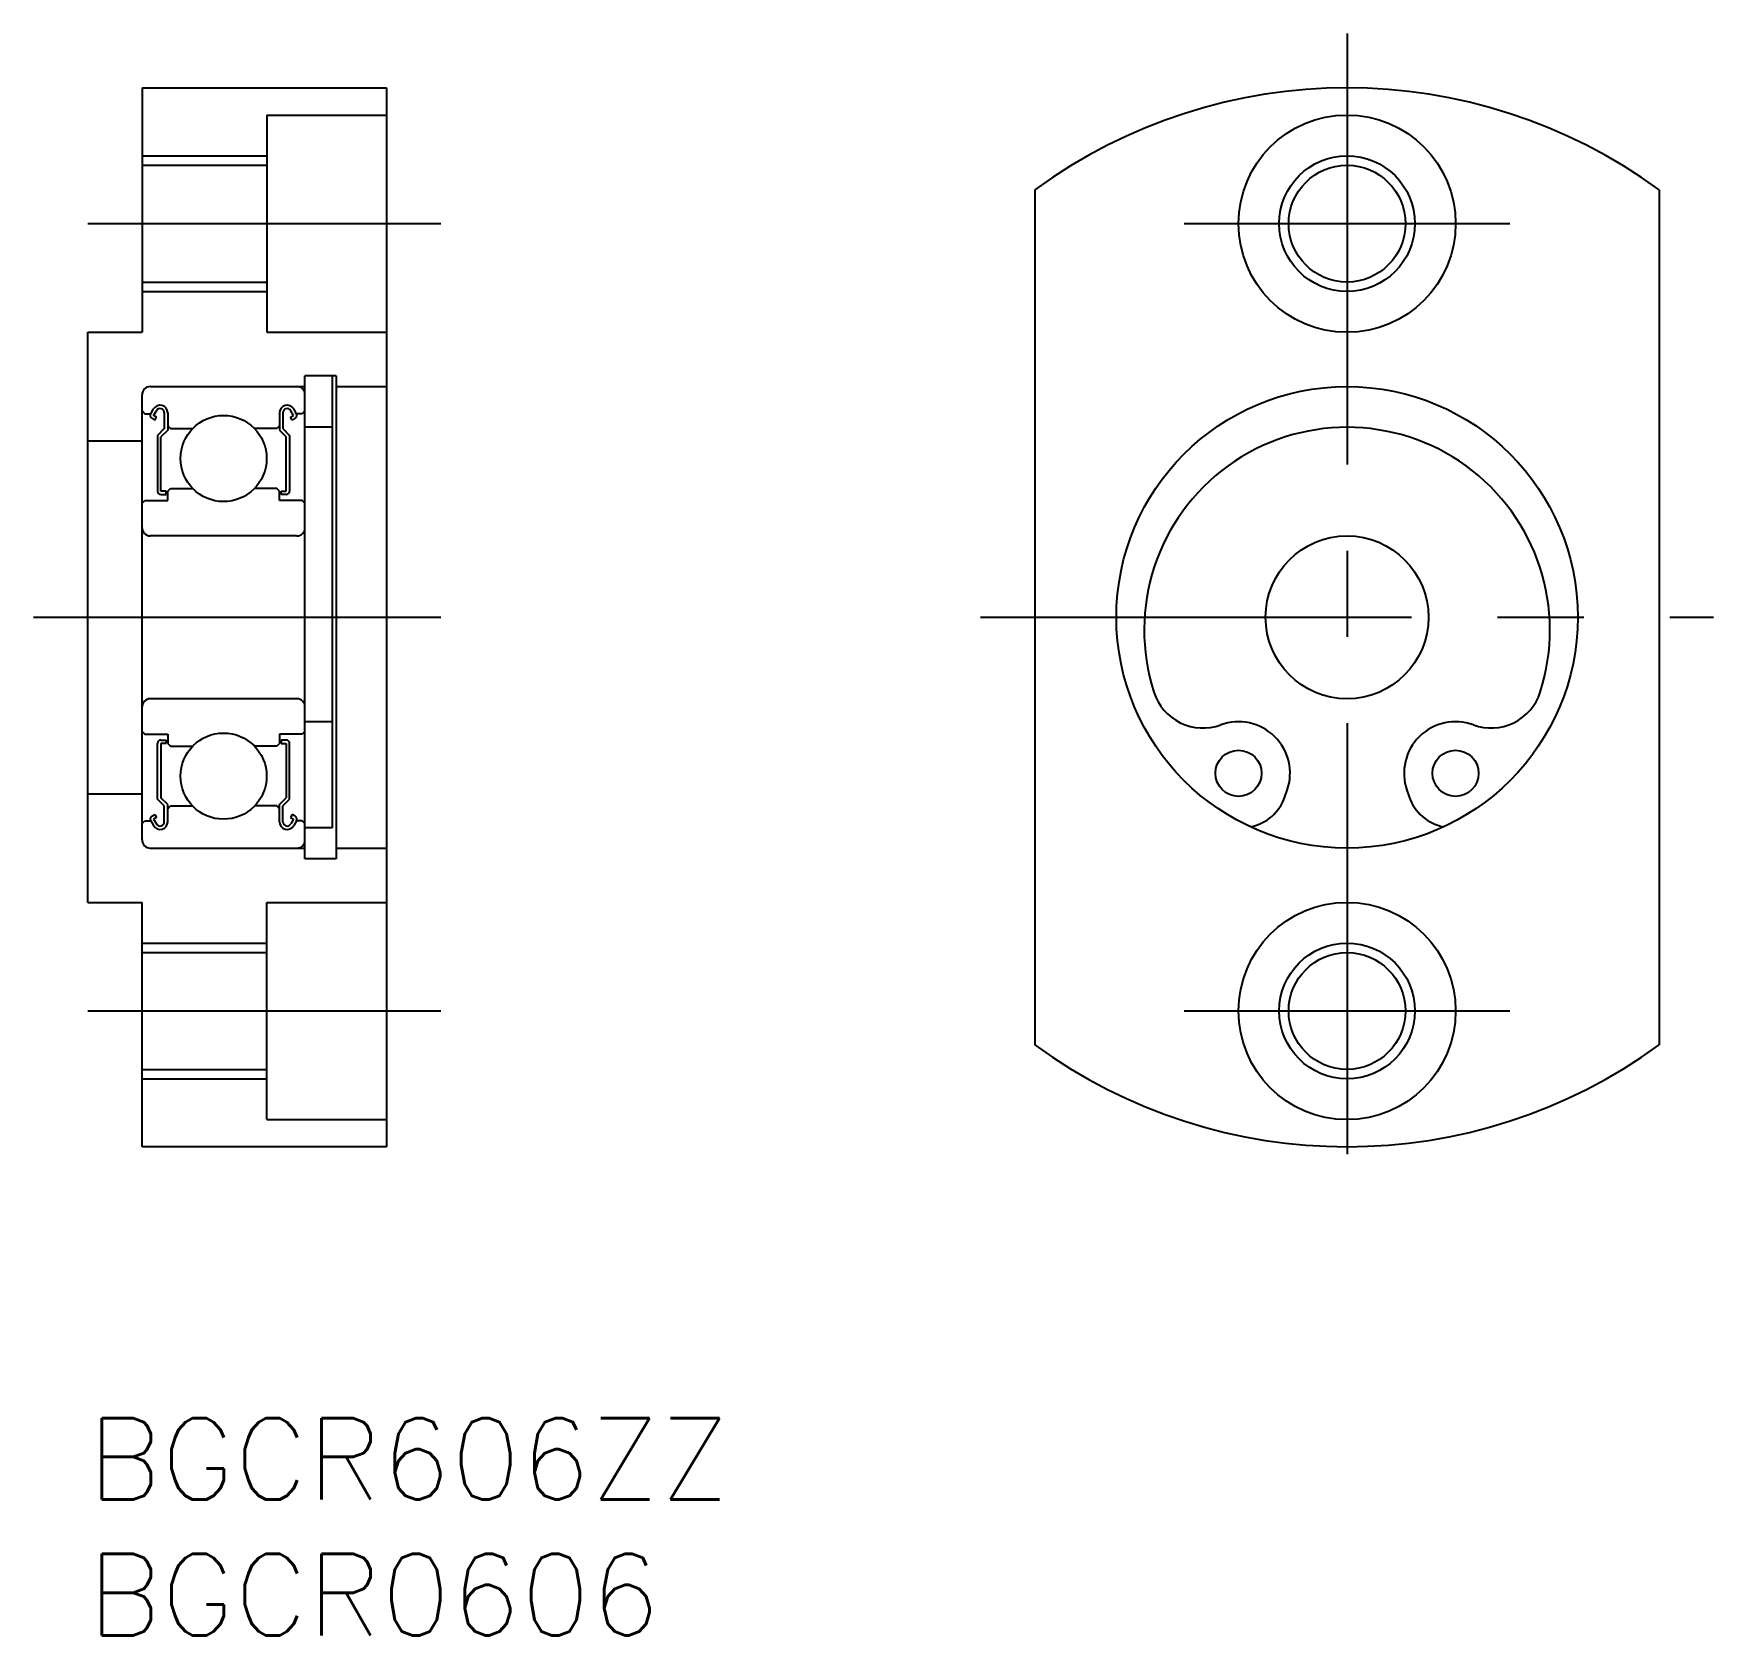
# Model space of a CAD drawing. Extents: x -2 to 59.9, y -8 to 51.
import ezdxf

# ---------------------------------------------------------------- set-up
doc = ezdxf.new("R2010")
doc.units = 0
doc.header["$LTSCALE"] = 0.5
doc.linetypes.add('CENTER', pattern=[50.8, 31.75, -6.35, 6.35, -6.35])
for name, color, linetype in [('MSM_CENTER', 1, 'CENTER'), ('MSM_CONTINUOUS', 7, 'CONTINUOUS'), ('MSM_NARROW', 5, 'CONTINUOUS'), ('MSM_PART_NUMBER', 7, 'CONTINUOUS')]:
    doc.layers.add(name, color=color, linetype=linetype)
doc.styles.get("Standard").update_dxf_attribs({"font": 'txt.shx', "height": 3, "bigfont": 'bigfont.shx'})

# ---------------------------------------------------------------- blocks, each defined once
blk = doc.blocks.new('*U4')
at = {"layer": 'MSM_PART_NUMBER'}
blk.add_text('BGCR606ZZ', height=3, dxfattribs=at).set_placement((0, -3))
blk = doc.blocks.new('*U5')
at = {"layer": 'MSM_PART_NUMBER'}
blk.add_text('BGCR0606', height=3, dxfattribs=at).set_placement((0, -8))

msp = doc.modelspace()

# ---------------------------------------------------------------- linework, layer by layer
at = {"layer": 'MSM_CENTER'}
for p, q in [((46.397, 51), (46.397, 8)), ((0, 44), (13, 44)), ((40.397, 44), (52.397, 44)), ((-2, 29.5), (13, 29.5)), ((32.897, 29.5), (59.897, 29.5)), ((0, 15), (13, 15)), ((40.397, 15), (52.397, 15))]:
    msp.add_line(p, q, dxfattribs=at)
at = {"layer": 'MSM_CONTINUOUS'}
for p, q in [((2, 49), (11, 49)), ((2, 49), (2, 40)), ((11, 49), (11, 10)), ((6.6, 48), (6.6, 40)), ((6.6, 48), (11, 48)), ((2, 46.15), (6.6, 46.15)), ((34.897, 45.248), (34.897, 13.752)), ((57.897, 45.248), (57.897, 13.752)), ((2, 41.85), (6.6, 41.85)), ((0, 19), (0, 40)), ((0, 40), (2, 40)), ((6.6, 40), (11, 40)), ((8, 20.6), (8, 38.4)), ((9.15, 38.4, 0.5), (8, 38.4, 0.5)), ((9, 38.4), (9, 21.745)), ((9.15, 38.4), (9.15, 20.6)), ((2.3, 38), (8, 38)), ((9.15, 38, 1), (11, 38, 1)), ((2, 21.3), (2, 37.7)), ((2.314, 37), (2.417, 37.173)), ((7.686, 37), (7.583, 37.173)), ((2, 37.1), (2.1, 37)), ((2.1, 37), (2.314, 37)), ((2.357, 36.83), (2.469, 36.766)), ((2.423, 36.937), (2.525, 37.11)), ((2.531, 36.874), (2.423, 36.937)), ((2.469, 36.766), (2.531, 36.874)), ((2.816, 37.032), (2.816, 36.45)), ((2.942, 37.032), (2.942, 36.398)), ((2.942, 36.55), (3.042, 36.45)), ((7.058, 36.55), (6.958, 36.45)), ((7.058, 37.032), (7.058, 36.398)), ((7.184, 37.032), (7.184, 36.45)), ((7.469, 36.874), (7.577, 36.937)), ((7.531, 36.766), (7.469, 36.874)), ((7.577, 36.937), (7.475, 37.11)), ((7.643, 36.83), (7.531, 36.766)), ((7.9, 37), (7.686, 37)), ((8, 37.1), (7.9, 37)), ((0, 36), (2, 36)), ((2.816, 36.45), (2.565, 36.199)), ((2.565, 36.199), (2.565, 34.146)), ((2.942, 36.398), (2.691, 36.147)), ((2.691, 34.146), (2.691, 36.147)), ((3.042, 36.45), (3.855, 36.45)), ((6.958, 36.45), (6.145, 36.45)), ((7.058, 36.398), (7.309, 36.147)), ((7.184, 36.45), (7.435, 36.199)), ((7.309, 34.146), (7.309, 36.147)), ((7.435, 36.199), (7.435, 34.146)), ((9, 36.5, 0.5), (8, 36.5, 0.5)), ((2.879, 34.146), (2.691, 34.146)), ((2.879, 34.02), (2.879, 34.146)), ((2.942, 34.15), (3.042, 34.25)), ((2.942, 33.8), (2.942, 34.15)), ((3.042, 34.25), (3.855, 34.25)), ((6.958, 34.25), (6.145, 34.25)), ((7.058, 34.15), (6.958, 34.25)), ((7.058, 33.8), (7.058, 34.15)), ((7.121, 34.02), (7.121, 34.146)), ((7.121, 34.146), (7.309, 34.146)), ((2, 33.7), (2.1, 33.8)), ((2.1, 33.8), (2.942, 33.8)), ((2.691, 34.02), (2.879, 34.02)), ((7.9, 33.8), (7.058, 33.8)), ((7.309, 34.02), (7.121, 34.02)), ((8, 33.7), (7.9, 33.8)), ((7.7, 32.5), (2.3, 32.5)), ((7.7, 26.5), (2.3, 26.5)), ((9, 25.655, 0.5), (8, 25.655, 0.5)), ((2, 25.3), (2.1, 25.2)), ((2.1, 25.2), (2.942, 25.2)), ((2.565, 22.801), (2.565, 24.854)), ((2.691, 24.98), (2.879, 24.98)), ((2.691, 24.854), (2.691, 22.853)), ((2.879, 24.854), (2.691, 24.854)), ((2.879, 24.98), (2.879, 24.854)), ((2.942, 25.2), (2.942, 24.85)), ((2.942, 24.85), (3.042, 24.75)), ((7.058, 24.85), (6.958, 24.75)), ((7.058, 25.2), (7.058, 24.85)), ((7.9, 25.2), (7.058, 25.2)), ((7.121, 24.98), (7.121, 24.854)), ((7.309, 24.98), (7.121, 24.98)), ((7.121, 24.854), (7.309, 24.854)), ((7.309, 24.854), (7.309, 22.853)), ((7.435, 22.801), (7.435, 24.854)), ((8, 25.3), (7.9, 25.2)), ((3.042, 24.75), (3.855, 24.75)), ((6.958, 24.75), (6.145, 24.75)), ((0, 23), (2, 23)), ((44.107, 22.889, 0.5), (44.192, 23.134, 0.5)), ((48.601, 23.134, 0.5), (48.686, 22.889, 0.5)), ((2.816, 22.55), (2.565, 22.801)), ((2.942, 22.602), (2.691, 22.853)), ((2.816, 21.968), (2.816, 22.55)), ((2.942, 21.968), (2.942, 22.602)), ((2.942, 22.45), (3.042, 22.55)), ((3.042, 22.55), (3.855, 22.55)), ((6.958, 22.55), (6.145, 22.55)), ((7.058, 22.45), (6.958, 22.55)), ((7.058, 22.602), (7.309, 22.853)), ((7.058, 21.968), (7.058, 22.602)), ((7.184, 22.55), (7.435, 22.801)), ((7.184, 21.968), (7.184, 22.55)), ((2, 21.9), (2.1, 22)), ((2.1, 22), (2.314, 22)), ((2.314, 22), (2.417, 21.827)), ((2.357, 22.17), (2.469, 22.234)), ((2.531, 22.126), (2.423, 22.063)), ((2.423, 22.063), (2.525, 21.89)), ((2.469, 22.234), (2.531, 22.126)), ((7.531, 22.234), (7.469, 22.126)), ((7.469, 22.126), (7.577, 22.063)), ((7.577, 22.063), (7.475, 21.89)), ((7.643, 22.17), (7.531, 22.234)), ((7.686, 22), (7.583, 21.827)), ((7.9, 22), (7.686, 22)), ((8, 21.9), (7.9, 22)), ((9, 21.745, 0.5), (8, 21.745, 0.5)), ((2.3, 21), (8, 21)), ((9.15, 20.6, 0.5), (8, 20.6, 0.5)), ((9.15, 21, 1), (11, 21, 1)), ((0, 19), (2, 19)), ((2, 10), (2, 19)), ((6.6, 11), (6.6, 19)), ((6.6, 19), (11, 19)), ((2, 17.15), (6.6, 17.15)), ((2, 12.85), (6.6, 12.85)), ((6.6, 11), (11, 11)), ((11, 10), (2, 10))]:
    msp.add_line(p, q, dxfattribs=at)
for centre, radius in [((46.397, 44), 4), ((46.397, 44), 2.15), ((46.397, 29.5), 8.5), ((5, 35.35), 1.587), ((46.397, 29.5), 3), ((5, 23.65), 1.587), ((42.397, 23.755, 0.5), 0.85), ((50.397, 23.755, 0.5), 0.85), ((46.397, 15), 4), ((46.397, 15), 2.15)]:
    msp.add_circle(centre, radius, dxfattribs=at)
for centre, radius, start, end in [((46.397, 29.5), 19.5, 53.86119, 126.13881), ((2.3, 37.7), 0.3, 90, 180), ((7.7, 37.7), 0.3, 0, 90), ((2.66, 37.032), 0.282, 0.0016, 149.92905), ((2.66, 37.032), 0.156, 0.00289, 149.92954), ((7.34, 37.032), 0.282, 30.07095, 179.9984), ((7.34, 37.032), 0.156, 30.07046, 179.99711), ((2.423, 36.937), 0.126, 149.99264, 238.75861), ((7.577, 36.937), 0.126, 301.24139, 30.00736), ((46.397, 29.025, 0.5), 7.475, 342.22352, 197.77648), ((2.691, 34.146), 0.126, 180.00005, 270.00003), ((7.309, 34.146), 0.126, 269.99997, 359.99995), ((2.3, 32.8), 0.3, 180, 270), ((7.7, 32.8), 0.3, 270, 0), ((41.088, 27.323, 0.5), 1.9, 197.77648, 290.14679), ((51.706, 27.323, 0.5), 1.9, 249.85321, 342.22352), ((2.3, 26.2), 0.3, 90, 180), ((7.7, 26.2), 0.3, 0, 90), ((42.397, 23.755, 0.5), 1.9, 340.89939, 110.14679), ((50.397, 23.755, 0.5), 1.9, 69.85321, 199.10061), ((2.691, 24.854), 0.126, 89.99997, 179.99995), ((7.309, 24.854), 0.126, 0.00005, 90.00003), ((42.501, 23.445, 0.5), 1.7, 281.54279, 340.89939), ((50.293, 23.445, 0.5), 1.7, 199.10061, 258.45721), ((2.423, 22.063), 0.126, 121.24139, 210.00736), ((2.66, 21.968), 0.282, 210.07095, 359.9984), ((2.66, 21.968), 0.156, 210.07046, 359.99711), ((7.34, 21.968), 0.282, 180.0016, 329.92905), ((7.34, 21.968), 0.156, 180.00289, 329.92954), ((7.577, 22.063), 0.126, 329.99264, 58.75861), ((2.3, 21.3), 0.3, 180, 270), ((7.7, 21.3), 0.3, 270, 0), ((46.397, 29.5), 19.5, 233.86119, 306.13881)]:
    msp.add_arc(centre, radius, start, end, dxfattribs=at)
at = {"layer": 'MSM_NARROW'}
for p, q in [((2, 46.5), (6.6, 46.5)), ((2, 41.5), (6.6, 41.5)), ((2, 17.5), (6.6, 17.5)), ((2, 12.5), (6.6, 12.5))]:
    msp.add_line(p, q, dxfattribs=at)
for centre in [(46.397, 44), (46.397, 15)]:
    msp.add_circle(centre, 2.5, dxfattribs=at)

# ---------------------------------------------------------------- block references
at = {"layer": 'MSM_CONTINUOUS'}
for name in ['*U4', '*U5']:
    msp.add_blockref(name, (0, 0), dxfattribs=at)

doc.saveas('drawing.dxf')
